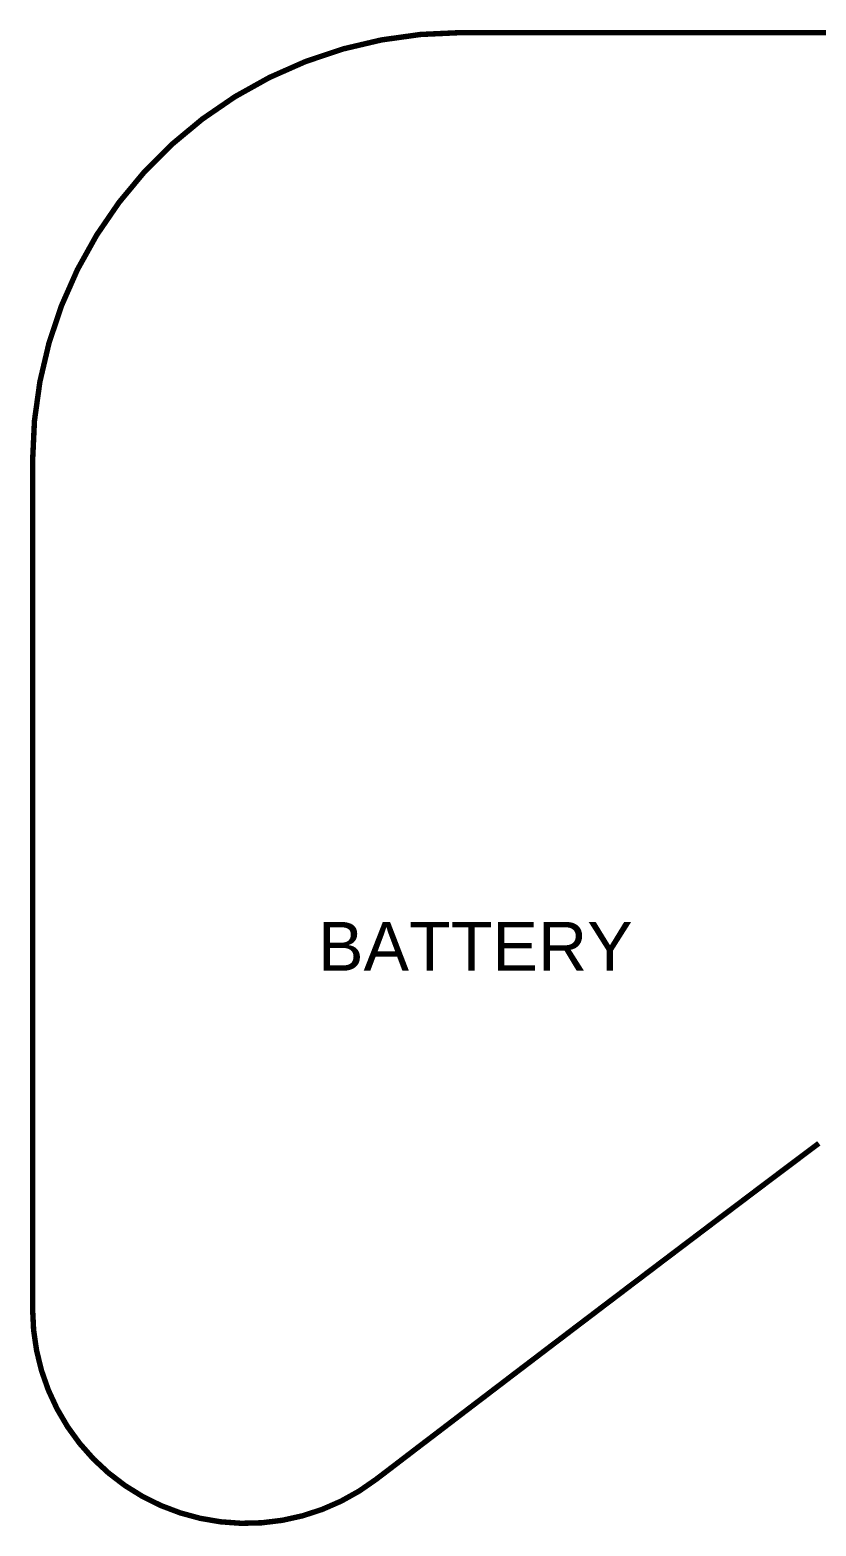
# Model space of a CAD drawing. Header units: millimetres. Extents: x -96 to 8, y -10 to 27.
# Drawn here: x -96.12 to -77.73, y -9.93 to 25.07 of the extents above; entities that cross this region are included whole.
import ezdxf

# ---------------------------------------------------------------- set-up
doc = ezdxf.new("R2010")
doc.units = ezdxf.units.MM
doc.layers.add('TopOverlay', color=2, linetype='Continuous')
doc.styles.add('Arial', font='', dxfattribs={"height": 0.2})
doc.styles.get('Arial').set_extended_font_data('Arial')

msp = doc.modelspace()

# ---------------------------------------------------------------- linework, layer by layer
at = {"layer": 'TopOverlay', "const_width": 0.127}
for points in [[(-96.06, 15.003, -0.414214), (-86.06, 25.003)], [(-88.024, -8.835, -0.621175), (-96.06, -4.863)]]:
    msp.add_lwpolyline(points, format="xyb", dxfattribs=at)
for points in [[(-86.06, 25.003), (8.419, 25.003)], [(-96.06, -4.863), (-96.06, 15.003)], [(-77.917, -1.166), (-77.789, -1.07)], [(-77.789, -1.07), (-77.662, -0.974)], [(-78.433, -1.553), (-78.303, -1.456)], [(-78.303, -1.456), (-78.174, -1.359)], [(-78.174, -1.359), (-78.045, -1.262)], [(-78.045, -1.262), (-77.917, -1.166)], [(-78.825, -1.848), (-78.694, -1.75)], [(-78.694, -1.75), (-78.563, -1.651)], [(-78.563, -1.651), (-78.433, -1.553)], [(-79.355, -2.248), (-79.221, -2.147)], [(-79.221, -2.147), (-79.089, -2.047)], [(-79.089, -2.047), (-78.957, -1.948)], [(-78.957, -1.948), (-78.825, -1.848)], [(-79.757, -2.552), (-79.623, -2.45)], [(-79.623, -2.45), (-79.488, -2.349)], [(-79.488, -2.349), (-79.355, -2.248)], [(-80.302, -2.963), (-80.165, -2.859)], [(-80.165, -2.859), (-80.029, -2.756)], [(-80.029, -2.756), (-79.893, -2.654)], [(-79.893, -2.654), (-79.757, -2.552)], [(-80.715, -3.275), (-80.577, -3.171)], [(-80.577, -3.171), (-80.439, -3.066)], [(-80.439, -3.066), (-80.302, -2.963)], [(-81.134, -3.592), (-80.994, -3.486)], [(-80.994, -3.486), (-80.854, -3.38)], [(-80.854, -3.38), (-80.715, -3.275)], [(-81.7, -4.02), (-81.557, -3.913)], [(-81.557, -3.913), (-81.416, -3.805)], [(-81.416, -3.805), (-81.275, -3.698)], [(-81.275, -3.698), (-81.134, -3.592)], [(-82.13, -4.346), (-81.986, -4.237)], [(-81.986, -4.237), (-81.842, -4.129)], [(-81.842, -4.129), (-81.7, -4.02)], [(-82.565, -4.676), (-82.419, -4.566)], [(-82.419, -4.566), (-82.274, -4.456)], [(-82.274, -4.456), (-82.13, -4.346)], [(-83.004, -5.01), (-82.857, -4.898)], [(-82.857, -4.898), (-82.711, -4.787)], [(-82.711, -4.787), (-82.565, -4.676)], [(-83.45, -5.348), (-83.301, -5.235)], [(-83.301, -5.235), (-83.152, -5.122)], [(-83.152, -5.122), (-83.004, -5.01)], [(-83.9, -5.69), (-83.749, -5.576)], [(-83.749, -5.576), (-83.599, -5.462)], [(-83.599, -5.462), (-83.45, -5.348)], [(-84.355, -6.037), (-84.203, -5.921)], [(-84.203, -5.921), (-84.051, -5.805)], [(-84.051, -5.805), (-83.9, -5.69)], [(-84.816, -6.387), (-84.662, -6.27)], [(-84.662, -6.27), (-84.508, -6.153)], [(-84.508, -6.153), (-84.355, -6.037)], [(-85.282, -6.742), (-85.126, -6.624)], [(-85.126, -6.624), (-84.97, -6.505)], [(-84.97, -6.505), (-84.816, -6.387)], [(-85.753, -7.101), (-85.595, -6.981)], [(-85.595, -6.981), (-85.438, -6.862)], [(-85.438, -6.862), (-85.282, -6.742)], [(-86.229, -7.465), (-86.07, -7.343)], [(-86.07, -7.343), (-85.911, -7.222)], [(-85.911, -7.222), (-85.753, -7.101)], [(-86.711, -7.833), (-86.55, -7.71)], [(-86.55, -7.71), (-86.389, -7.587)], [(-86.389, -7.587), (-86.229, -7.465)], [(-87.199, -8.205), (-87.036, -8.08)], [(-87.036, -8.08), (-86.873, -7.956)], [(-86.873, -7.956), (-86.711, -7.833)], [(-87.692, -8.582), (-87.527, -8.456)], [(-87.527, -8.456), (-87.363, -8.33)], [(-87.363, -8.33), (-87.199, -8.205)], [(-88.024, -8.835), (-87.858, -8.708)], [(-87.858, -8.708), (-87.692, -8.582)]]:
    msp.add_lwpolyline(points, dxfattribs=at)
at = {"layer": 'TopOverlay', "const_width": 0.0635}
for points in [[(-86.092, 25.003, 1), (-86.028, 25.003, 1)], [(-86.092, 25.003, 1), (-86.028, 25.003, 1)], [(-96.092, 15.003, 1), (-96.028, 15.003, 1)], [(-96.092, 15.003, 1), (-96.028, 15.003, 1)], [(-77.821, -1.07, 1), (-77.758, -1.07, 1)], [(-77.821, -1.07, 1), (-77.758, -1.07, 1)], [(-78.335, -1.456, 1), (-78.271, -1.456, 1)], [(-78.335, -1.456, 1), (-78.271, -1.456, 1)], [(-78.206, -1.359, 1), (-78.142, -1.359, 1)], [(-78.206, -1.359, 1), (-78.142, -1.359, 1)], [(-78.077, -1.262, 1), (-78.014, -1.262, 1)], [(-78.077, -1.262, 1), (-78.014, -1.262, 1)], [(-77.949, -1.166, 1), (-77.885, -1.166, 1)], [(-77.949, -1.166, 1), (-77.885, -1.166, 1)], [(-78.725, -1.75, 1), (-78.662, -1.75, 1)], [(-78.725, -1.75, 1), (-78.662, -1.75, 1)], [(-78.595, -1.651, 1), (-78.531, -1.651, 1)], [(-78.595, -1.651, 1), (-78.531, -1.651, 1)], [(-78.465, -1.553, 1), (-78.401, -1.553, 1)], [(-78.465, -1.553, 1), (-78.401, -1.553, 1)], [(-79.253, -2.147, 1), (-79.19, -2.147, 1)], [(-79.253, -2.147, 1), (-79.19, -2.147, 1)], [(-79.12, -2.047, 1), (-79.057, -2.047, 1)], [(-79.12, -2.047, 1), (-79.057, -2.047, 1)], [(-78.988, -1.948, 1), (-78.925, -1.948, 1)], [(-78.988, -1.948, 1), (-78.925, -1.948, 1)], [(-78.857, -1.848, 1), (-78.793, -1.848, 1)], [(-78.857, -1.848, 1), (-78.793, -1.848, 1)], [(-79.654, -2.45, 1), (-79.591, -2.45, 1)], [(-79.654, -2.45, 1), (-79.591, -2.45, 1)], [(-79.52, -2.349, 1), (-79.457, -2.349, 1)], [(-79.52, -2.349, 1), (-79.457, -2.349, 1)], [(-79.386, -2.248, 1), (-79.323, -2.248, 1)], [(-79.386, -2.248, 1), (-79.323, -2.248, 1)], [(-80.197, -2.859, 1), (-80.133, -2.859, 1)], [(-80.197, -2.859, 1), (-80.133, -2.859, 1)], [(-80.06, -2.756, 1), (-79.997, -2.756, 1)], [(-80.06, -2.756, 1), (-79.997, -2.756, 1)], [(-79.924, -2.654, 1), (-79.861, -2.654, 1)], [(-79.924, -2.654, 1), (-79.861, -2.654, 1)], [(-79.789, -2.552, 1), (-79.726, -2.552, 1)], [(-79.789, -2.552, 1), (-79.726, -2.552, 1)], [(-80.609, -3.171, 1), (-80.545, -3.171, 1)], [(-80.609, -3.171, 1), (-80.545, -3.171, 1)], [(-80.471, -3.066, 1), (-80.407, -3.066, 1)], [(-80.471, -3.066, 1), (-80.407, -3.066, 1)], [(-80.333, -2.963, 1), (-80.27, -2.963, 1)], [(-80.333, -2.963, 1), (-80.27, -2.963, 1)], [(-81.026, -3.486, 1), (-80.962, -3.486, 1)], [(-81.026, -3.486, 1), (-80.962, -3.486, 1)], [(-80.886, -3.38, 1), (-80.823, -3.38, 1)], [(-80.886, -3.38, 1), (-80.823, -3.38, 1)], [(-80.747, -3.275, 1), (-80.684, -3.275, 1)], [(-80.747, -3.275, 1), (-80.684, -3.275, 1)], [(-81.589, -3.913, 1), (-81.526, -3.913, 1)], [(-81.589, -3.913, 1), (-81.526, -3.913, 1)], [(-81.447, -3.805, 1), (-81.384, -3.805, 1)], [(-81.447, -3.805, 1), (-81.384, -3.805, 1)], [(-81.306, -3.698, 1), (-81.243, -3.698, 1)], [(-81.306, -3.698, 1), (-81.243, -3.698, 1)], [(-81.166, -3.592, 1), (-81.102, -3.592, 1)], [(-81.166, -3.592, 1), (-81.102, -3.592, 1)], [(-82.017, -4.237, 1), (-81.954, -4.237, 1)], [(-82.017, -4.237, 1), (-81.954, -4.237, 1)], [(-81.874, -4.129, 1), (-81.811, -4.129, 1)], [(-81.874, -4.129, 1), (-81.811, -4.129, 1)], [(-81.731, -4.02, 1), (-81.668, -4.02, 1)], [(-81.731, -4.02, 1), (-81.668, -4.02, 1)], [(-82.451, -4.566, 1), (-82.387, -4.566, 1)], [(-82.451, -4.566, 1), (-82.387, -4.566, 1)], [(-82.306, -4.456, 1), (-82.242, -4.456, 1)], [(-82.306, -4.456, 1), (-82.242, -4.456, 1)], [(-82.161, -4.346, 1), (-82.098, -4.346, 1)], [(-82.161, -4.346, 1), (-82.098, -4.346, 1)], [(-96.092, -4.863, 1), (-96.028, -4.863, 1)], [(-96.092, -4.863, 1), (-96.028, -4.863, 1)], [(-82.889, -4.898, 1), (-82.826, -4.898, 1)], [(-82.889, -4.898, 1), (-82.826, -4.898, 1)], [(-82.742, -4.787, 1), (-82.679, -4.787, 1)], [(-82.742, -4.787, 1), (-82.679, -4.787, 1)], [(-82.596, -4.676, 1), (-82.533, -4.676, 1)], [(-82.596, -4.676, 1), (-82.533, -4.676, 1)], [(-83.332, -5.235, 1), (-83.269, -5.235, 1)], [(-83.332, -5.235, 1), (-83.269, -5.235, 1)], [(-83.184, -5.122, 1), (-83.121, -5.122, 1)], [(-83.184, -5.122, 1), (-83.121, -5.122, 1)], [(-83.036, -5.01, 1), (-82.973, -5.01, 1)], [(-83.036, -5.01, 1), (-82.973, -5.01, 1)], [(-83.781, -5.576, 1), (-83.717, -5.576, 1)], [(-83.781, -5.576, 1), (-83.717, -5.576, 1)], [(-83.631, -5.462, 1), (-83.567, -5.462, 1)], [(-83.631, -5.462, 1), (-83.567, -5.462, 1)], [(-83.481, -5.348, 1), (-83.418, -5.348, 1)], [(-83.481, -5.348, 1), (-83.418, -5.348, 1)], [(-84.234, -5.921, 1), (-84.171, -5.921, 1)], [(-84.234, -5.921, 1), (-84.171, -5.921, 1)], [(-84.083, -5.805, 1), (-84.019, -5.805, 1)], [(-84.083, -5.805, 1), (-84.019, -5.805, 1)], [(-83.931, -5.69, 1), (-83.868, -5.69, 1)], [(-83.931, -5.69, 1), (-83.868, -5.69, 1)], [(-84.693, -6.27, 1), (-84.63, -6.27, 1)], [(-84.693, -6.27, 1), (-84.63, -6.27, 1)], [(-84.54, -6.153, 1), (-84.476, -6.153, 1)], [(-84.54, -6.153, 1), (-84.476, -6.153, 1)], [(-84.387, -6.037, 1), (-84.323, -6.037, 1)], [(-84.387, -6.037, 1), (-84.323, -6.037, 1)], [(-85.157, -6.624, 1), (-85.094, -6.624, 1)], [(-85.157, -6.624, 1), (-85.094, -6.624, 1)], [(-85.002, -6.505, 1), (-84.939, -6.505, 1)], [(-85.002, -6.505, 1), (-84.939, -6.505, 1)], [(-84.847, -6.387, 1), (-84.784, -6.387, 1)], [(-84.847, -6.387, 1), (-84.784, -6.387, 1)], [(-85.627, -6.981, 1), (-85.563, -6.981, 1)], [(-85.627, -6.981, 1), (-85.563, -6.981, 1)], [(-85.47, -6.862, 1), (-85.406, -6.862, 1)], [(-85.47, -6.862, 1), (-85.406, -6.862, 1)], [(-85.313, -6.742, 1), (-85.25, -6.742, 1)], [(-85.313, -6.742, 1), (-85.25, -6.742, 1)], [(-86.102, -7.343, 1), (-86.038, -7.343, 1)], [(-86.102, -7.343, 1), (-86.038, -7.343, 1)], [(-85.943, -7.222, 1), (-85.879, -7.222, 1)], [(-85.943, -7.222, 1), (-85.879, -7.222, 1)], [(-85.785, -7.101, 1), (-85.721, -7.101, 1)], [(-85.785, -7.101, 1), (-85.721, -7.101, 1)], [(-86.582, -7.71, 1), (-86.518, -7.71, 1)], [(-86.582, -7.71, 1), (-86.518, -7.71, 1)], [(-86.421, -7.587, 1), (-86.358, -7.587, 1)], [(-86.421, -7.587, 1), (-86.358, -7.587, 1)], [(-86.261, -7.465, 1), (-86.198, -7.465, 1)], [(-86.261, -7.465, 1), (-86.198, -7.465, 1)], [(-87.068, -8.08, 1), (-87.004, -8.08, 1)], [(-87.068, -8.08, 1), (-87.004, -8.08, 1)], [(-86.905, -7.956, 1), (-86.842, -7.956, 1)], [(-86.905, -7.956, 1), (-86.842, -7.956, 1)], [(-86.743, -7.833, 1), (-86.68, -7.833, 1)], [(-86.743, -7.833, 1), (-86.68, -7.833, 1)], [(-87.559, -8.456, 1), (-87.495, -8.456, 1)], [(-87.559, -8.456, 1), (-87.495, -8.456, 1)], [(-87.395, -8.33, 1), (-87.331, -8.33, 1)], [(-87.395, -8.33, 1), (-87.331, -8.33, 1)], [(-87.231, -8.205, 1), (-87.167, -8.205, 1)], [(-87.231, -8.205, 1), (-87.167, -8.205, 1)], [(-87.89, -8.708, 1), (-87.826, -8.708, 1)], [(-87.89, -8.708, 1), (-87.826, -8.708, 1)], [(-87.724, -8.582, 1), (-87.66, -8.582, 1)], [(-87.724, -8.582, 1), (-87.66, -8.582, 1)], [(-88.056, -8.835, 1), (-87.992, -8.835, 1)], [(-88.056, -8.835, 1), (-87.992, -8.835, 1)]]:
    msp.add_lwpolyline(points, format="xyb", close=True, dxfattribs=at)

# ---------------------------------------------------------------- texts
at = {"layer": 'TopOverlay', "style": 'Arial'}
msp.add_text('BATTERY', height=1.143, rotation=360, dxfattribs=at).set_placement((-89.381, 3.061))

doc.saveas('drawing.dxf')
